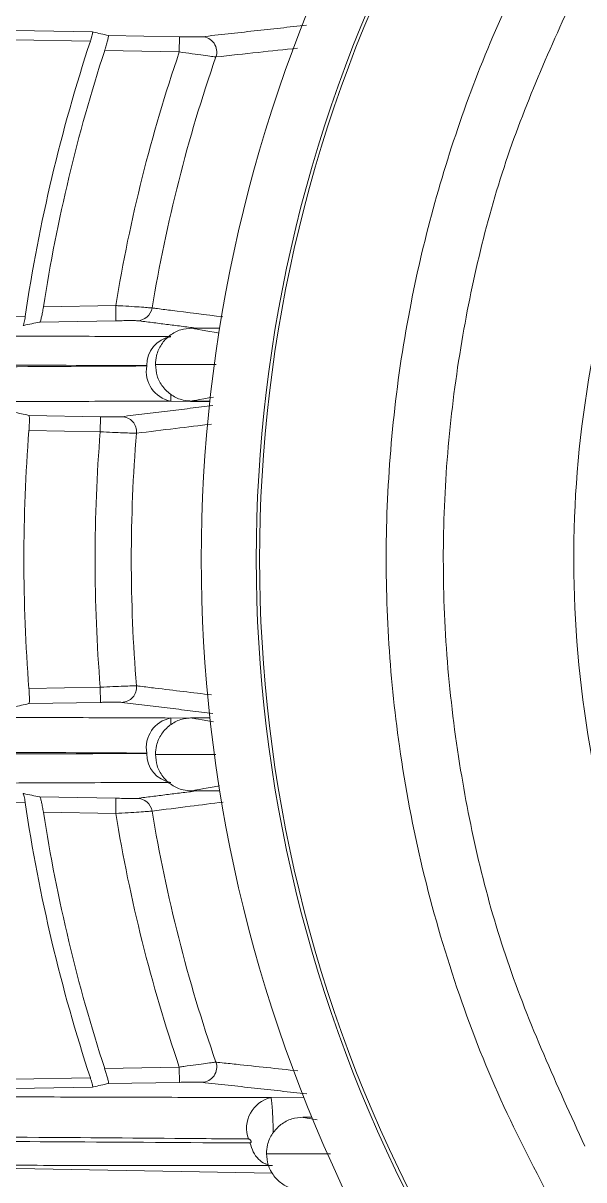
# Model space of a CAD drawing. Extents: x 11 to 120, y 2 to 94.
# Drawn here: x 111.315 to 112.237, y 39.5 to 41.4 of the extents above; entities that cross this region are included whole.
import ezdxf

# ---------------------------------------------------------------- set-up
doc = ezdxf.new("R2010")
doc.units = 0
doc.header["$MEASUREMENT"] = 0
doc.linetypes.add('SLD-Solid', pattern=[0])
doc.layers.add('OBJECT', color=7, linetype='CONTINUOUS')

msp = doc.modelspace()

# ---------------------------------------------------------------- linework, layer by layer
at = {"layer": 'OBJECT', "color": 7, "linetype": 'SLD-Solid', "lineweight": 15}
for p, q in [((111.302, 41.3872), (111.4294, 41.385)), ((111.4258, 41.3701), (111.3017, 41.3722)), ((111.4552, 41.3793), (111.5723, 41.3773)), ((111.5723, 41.3773), (111.5719, 41.3523)), ((111.5719, 41.3523), (111.4492, 41.3544)), ((111.3486, 40.9338), (111.4674, 40.9359)), ((111.4674, 40.9359), (111.4678, 40.9109)), ((111.1984, 40.9159), (111.3188, 40.918)), ((111.4678, 40.9109), (111.3426, 40.9087)), ((111.6381, 40.8989), (111.5927, 40.8989)), ((111.558, 40.7791), (111.6219, 40.778)), ((111.622, 40.7789), (111.5927, 40.7789)), ((111.3247, 40.7555), (111.4424, 40.7534)), ((111.442, 40.7285), (111.4424, 40.7534)), ((111.442, 40.7285), (111.3248, 40.7305)), ((111.3248, 40.3073), (111.442, 40.3094)), ((111.442, 40.3094), (111.4424, 40.2844)), ((111.4424, 40.2844), (111.3247, 40.2823)), ((111.558, 40.2587), (111.622, 40.2598)), ((111.6221, 40.2589), (111.5927, 40.2589)), ((111.3426, 40.1291), (111.4678, 40.1269)), ((111.6383, 40.1389), (111.5927, 40.1389)), ((111.3188, 40.1198), (111.1984, 40.1219)), ((111.4674, 40.1019), (111.4678, 40.1269)), ((111.4674, 40.1019), (111.3486, 40.104)), ((111.4492, 39.6834), (111.5719, 39.6855)), ((111.5723, 39.6605), (111.5719, 39.6855)), ((111.3017, 39.6656), (111.4258, 39.6677)), ((111.5723, 39.6605), (111.4552, 39.6585)), ((111.4294, 39.6528), (111.302, 39.6506)), ((111.7221, 39.6355), (111.7761, 39.6364)), ((111.7894, 39.6033), (111.7751, 39.6033)), ((111.2504, 39.5198), (111.725, 39.5115))]:
    msp.add_line(p, q, dxfattribs=at)
at = {"layer": 'OBJECT', "color": 7, "linetype": 'SLD-Solid', "lineweight": 15, "flags": 128}
for points in [[(111.6373, 40.8907), (111.6326, 40.8915), (111.6185, 40.8939), (111.6092, 40.8956), (111.6032, 40.8967), (111.5993, 40.8974), (111.5967, 40.8979), (111.5951, 40.8982), (111.594, 40.8985), (111.5934, 40.8986), (111.593, 40.8987), (111.5928, 40.8988), (111.5926, 40.8988), (111.5926, 40.8988), (111.5925, 40.8989), (111.5925, 40.8989), (111.5925, 40.8989), (111.5925, 40.8989), (111.5925, 40.8989), (111.5926, 40.8989), (111.5926, 40.8989), (111.5926, 40.8989), (111.5926, 40.8989), (111.5926, 40.8989), (111.5926, 40.8989), (111.5927, 40.8989), (111.5927, 40.8989), (111.5927, 40.8989), (111.5927, 40.8989)], [(111.6283, 40.7856), (111.6231, 40.7847), (111.6123, 40.7828), (111.6052, 40.7815), (111.6006, 40.7806), (111.5975, 40.7801), (111.5956, 40.7797), (111.5944, 40.7794), (111.5936, 40.7792), (111.5931, 40.7791), (111.5928, 40.7791), (111.5927, 40.779), (111.5926, 40.779), (111.5925, 40.7789), (111.5925, 40.7789), (111.5925, 40.7789), (111.5925, 40.7789), (111.5925, 40.7789), (111.5926, 40.7789), (111.5926, 40.7789), (111.5926, 40.7789), (111.5926, 40.7789), (111.5926, 40.7789), (111.5926, 40.7789), (111.5926, 40.7789), (111.5927, 40.7789), (111.5927, 40.7789), (111.5927, 40.7789)], [(111.6281, 40.2522), (111.6185, 40.2539), (111.6092, 40.2556), (111.6032, 40.2567), (111.5993, 40.2574), (111.5967, 40.2579), (111.5951, 40.2582), (111.594, 40.2585), (111.5934, 40.2586), (111.593, 40.2587), (111.5928, 40.2588), (111.5926, 40.2588), (111.5926, 40.2588), (111.5925, 40.2589), (111.5925, 40.2589), (111.5925, 40.2589), (111.5925, 40.2589), (111.5925, 40.2589), (111.5926, 40.2589), (111.5926, 40.2589), (111.5926, 40.2589), (111.5926, 40.2589), (111.5926, 40.2589), (111.5926, 40.2589), (111.5927, 40.2589), (111.5927, 40.2589), (111.5927, 40.2589), (111.5927, 40.2589)], [(111.6379, 40.1473), (111.6231, 40.1447), (111.6123, 40.1428), (111.6052, 40.1415), (111.6006, 40.1406), (111.5975, 40.1401), (111.5956, 40.1397), (111.5944, 40.1394), (111.5936, 40.1392), (111.5931, 40.1391), (111.5928, 40.1391), (111.5927, 40.139), (111.5926, 40.139), (111.5925, 40.1389), (111.5925, 40.1389), (111.5925, 40.1389), (111.5925, 40.1389), (111.5925, 40.1389), (111.5926, 40.1389), (111.5926, 40.1389), (111.5926, 40.1389), (111.5926, 40.1389), (111.5926, 40.1389), (111.5926, 40.1389), (111.5926, 40.1389), (111.5927, 40.1389), (111.5927, 40.1389), (111.5927, 40.1389)], [(111.7984, 39.5988), (111.7917, 39.6), (111.7857, 39.6011), (111.7817, 39.6018), (111.7792, 39.6023), (111.7775, 39.6026), (111.7765, 39.6028), (111.7759, 39.603), (111.7755, 39.6031), (111.7752, 39.6032), (111.7751, 39.6032), (111.775, 39.6032), (111.775, 39.6032), (111.775, 39.6033), (111.775, 39.6033), (111.775, 39.6033), (111.775, 39.6033), (111.775, 39.6033), (111.775, 39.6033), (111.7751, 39.6033), (111.7751, 39.6033), (111.7751, 39.6033), (111.7751, 39.6033), (111.7751, 39.6033), (111.7751, 39.6033), (111.7751, 39.6033), (111.7751, 39.6033)]]:
    msp.add_lwpolyline(points, dxfattribs=at)
at = {"layer": 'OBJECT', "color": 7, "linetype": 'SLD-Solid', "lineweight": 15}
for centre, radius, start, end in [((114.0111, 40.5194), 2.4031, 153.8964, 206.1036), ((114.0111, 40.5194), 2.3128, 152.557, 207.443), ((114.0111, 40.5194), 2.3074, 152.557, 207.443), ((114.0116, 40.5189), 2.7223, 161.7801, 171.5688), ((111.6084, 41.3522), 0.025, 341.0723, 88.4988), ((114.0116, 40.5189), 2.6951, 161.9404, 171.1444), ((114.0116, 40.5189), 2.5781, 161.1408, 170.6923), ((114.0116, 40.5189), 2.5186, 160.8757, 170.5623), ((111.5025, 40.9359), 0.0249, 271.3024, 350.7644), ((111.5653, 40.8385), 0.0468, 98.9257, 181.2808), ((111.5671, 40.8277), 0.0495, 169.5178, 259.3998), ((111.4767, 40.7284), 0.025, 355.2586, 88.6234), ((114.0116, 40.5189), 2.6951, 175.497, 184.503), ((114.0116, 40.5189), 2.5781, 175.3379, 184.6621), ((114.0116, 40.5189), 2.5186, 175.2757, 184.7243), ((111.4767, 40.3094), 0.025, 271.3766, 4.7414), ((111.5671, 40.2101), 0.0495, 100.6002, 190.4822), ((111.5653, 40.1993), 0.0468, 178.7192, 261.0743), ((114.0116, 40.5189), 2.7223, 188.4312, 198.2199), ((111.5025, 40.1019), 0.0249, 9.2356, 88.6976), ((114.0116, 40.5189), 2.6951, 188.8556, 198.0596), ((114.0116, 40.5189), 2.5781, 189.3077, 198.8592), ((114.0116, 40.5189), 2.5186, 189.4377, 199.1243), ((114.0116, 40.5189), 5.0469, 185.0381, 264.7135), ((114.0116, 40.5189), 4.9469, 185.8926, 264.1122), ((114.0116, 40.5189), 4.8857, 186.0606, 263.9478), ((114.0116, 40.5189), 4.6263, 186.7976, 263.2024), ((114.0116, 40.5189), 4.4142, 187.4899, 262.5279), ((111.6084, 39.6857), 0.025, 271.5012, 18.9277), ((111.7342, 39.585), 0.0519, 103.4064, 199.6374)]:
    msp.add_arc(centre, radius, start, end, dxfattribs=at)
for points, knots in [([(112.188, 39.4565), (112.1576, 39.5144), (112.0966, 39.6307), (112.0248, 39.8167), (111.9684, 40.0108), (111.9319, 40.2035), (111.9131, 40.3912), (111.9099, 40.573), (111.9221, 40.7567), (111.9576, 40.9909), (112.0206, 41.216), (112.1066, 41.4284), (112.1608, 41.5309), (112.188, 41.5823)], [0, 0, 0, 0, 0.088396, 0.177531, 0.26901, 0.361303, 0.442162, 0.523579, 0.606757, 0.690543, 0.843256, 0.921374, 1, 1, 1, 1]), ([(112.2381, 41.4829), (112.194, 41.3869), (112.1046, 41.1927), (112.0404, 40.9269), (112.0113, 40.7045), (112.0032, 40.5285), (112.0098, 40.3508), (112.0377, 40.1255), (112.1016, 39.854), (112.1922, 39.6561), (112.2381, 39.5559)], [0, 0, 0, 0, 0.158308, 0.320393, 0.4075, 0.494607, 0.584228, 0.67385, 0.834938, 1, 1, 1, 1]), ([(111.4294, 41.385), (111.4295, 41.3848), (111.4297, 41.3845), (111.4293, 41.382), (111.4284, 41.3785), (111.4272, 41.3743), (111.4263, 41.3714), (111.4258, 41.3701)], [0, 0, 0, 0, 0.203478, 0.406952, 0.61135, 0.822689, 1, 1, 1, 1]), ([(111.4552, 41.3793), (111.447, 41.3811), (111.4385, 41.383), (111.4299, 41.3849), (111.4294, 41.385)], [0, 0, 0, 0, 0.950927, 1, 1, 1, 1]), ([(111.4492, 41.3544), (111.4501, 41.3573), (111.452, 41.363), (111.4541, 41.3706), (111.4553, 41.3762), (111.4556, 41.3789), (111.4553, 41.3792), (111.4552, 41.3793)], [0, 0, 0, 0, 0.226997, 0.454289, 0.67365, 0.882634, 1, 1, 1, 1]), ([(111.5723, 41.3773), (111.5766, 41.3772), (111.5853, 41.3771), (111.5967, 41.377), (111.6051, 41.377), (111.6083, 41.3771), (111.6089, 41.3771), (111.609, 41.3772)], [0, 0, 0, 0, 0.248003, 0.496165, 0.739034, 0.970364, 1, 1, 1, 1]), ([(111.632, 41.344), (111.6319, 41.344), (111.6308, 41.3441), (111.6257, 41.3447), (111.612, 41.3466), (111.5932, 41.3492), (111.579, 41.3513), (111.5719, 41.3523)], [0, 0, 0, 0, 0.030175, 0.264822, 0.508607, 0.755073, 1, 1, 1, 1]), ([(111.7659, 41.3583), (111.7444, 41.3561), (111.6996, 41.3513), (111.6552, 41.3465), (111.632, 41.344)], [0, 0, 0, 0, 0.478002, 1, 1, 1, 1]), ([(112.4154, 39.705), (112.4001, 39.7365), (112.3413, 39.8572), (112.2655, 40.0825), (112.2168, 40.3802), (112.2189, 40.6847), (112.2656, 40.9451), (112.3347, 41.1626), (112.3884, 41.2765), (112.4154, 41.3338)], [0, 0, 0, 0, 0.062214, 0.238483, 0.419893, 0.595629, 0.776478, 0.887615, 1, 1, 1, 1]), ([(111.3426, 40.9087), (111.3429, 40.909), (111.3435, 40.9097), (111.3448, 40.9142), (111.3463, 40.9206), (111.3476, 40.9276), (111.3483, 40.9321), (111.3486, 40.9338)], [0, 0, 0, 0, 0.215818, 0.431529, 0.649866, 0.870927, 1, 1, 1, 1]), ([(111.4674, 40.9359), (111.4697, 40.9357), (111.4787, 40.9352), (111.4941, 40.9343), (111.5106, 40.9332), (111.5228, 40.9323), (111.5257, 40.932), (111.5271, 40.9319)], [0, 0, 0, 0, 0.079468, 0.312171, 0.541917, 0.770649, 1, 1, 1, 1]), ([(111.5271, 40.9319), (111.5291, 40.9316), (111.5392, 40.9304), (111.578, 40.9255), (111.6148, 40.9208), (111.6435, 40.9172)], [0, 0, 0, 0, 0.052003, 0.260017, 1, 1, 1, 1]), ([(111.3188, 40.918), (111.3185, 40.9163), (111.318, 40.9129), (111.3171, 40.9083), (111.3162, 40.9049), (111.3156, 40.9032), (111.3154, 40.9031), (111.3153, 40.903)], [0, 0, 0, 0, 0.220977, 0.441915, 0.663509, 0.88373, 1, 1, 1, 1]), ([(111.3153, 40.903), (111.3157, 40.9031), (111.3248, 40.905), (111.334, 40.9069), (111.3426, 40.9087)], [0, 0, 0, 0, 0.049072, 1, 1, 1, 1]), ([(111.5031, 40.911), (111.5022, 40.911), (111.5005, 40.9111), (111.4933, 40.9112), (111.4836, 40.9111), (111.4745, 40.911), (111.4692, 40.9109), (111.4678, 40.9109)], [0, 0, 0, 0, 0.228248, 0.456431, 0.686431, 0.920109, 1, 1, 1, 1]), ([(111.5927, 40.8989), (111.5864, 40.8983), (111.5735, 40.8972), (111.5557, 40.8875), (111.5417, 40.8727), (111.5339, 40.8555), (111.533, 40.8438), (111.5327, 40.8389)], [0, 0, 0, 0, 0.19834, 0.412972, 0.627088, 0.843128, 1, 1, 1, 1]), ([(110.9027, 40.8333), (110.9248, 40.8334), (111.0353, 40.834), (111.2404, 40.8351), (111.4237, 40.8362), (111.5184, 40.8367)], [0, 0, 0, 0, 0.107776, 0.53888, 1, 1, 1, 1]), ([(111.5185, 40.8375), (111.4964, 40.8375), (111.3857, 40.8377), (111.1806, 40.8382), (110.9977, 40.8387), (110.9033, 40.8389)], [0, 0, 0, 0, 0.10781, 0.539052, 1, 1, 1, 1]), ([(111.5184, 40.8367), (111.5184, 40.8367), (111.5185, 40.8368), (111.5186, 40.8368), (111.5187, 40.8369), (111.5187, 40.837), (111.5187, 40.8371), (111.5188, 40.8372), (111.5187, 40.8373), (111.5187, 40.8374), (111.5186, 40.8375), (111.5185, 40.8375), (111.5185, 40.8375)], [0, 0, 0, 0, 0.102542, 0.238797, 0.342487, 0.423099, 0.496347, 0.573125, 0.662854, 0.751501, 0.862396, 1, 1, 1, 1]), ([(111.5327, 40.8389), (111.5332, 40.8327), (111.5344, 40.8197), (111.544, 40.802), (111.5589, 40.788), (111.5761, 40.7801), (111.5878, 40.7793), (111.5927, 40.7789)], [0, 0, 0, 0, 0.19834, 0.412972, 0.627088, 0.843128, 1, 1, 1, 1]), ([(111.5581, 40.7902), (111.5581, 40.7901), (111.5581, 40.7855), (111.5581, 40.781), (111.558, 40.7797), (111.558, 40.7791)], [0, 0, 0, 0, 0.015785, 0.550966, 1, 1, 1, 1]), ([(111.3247, 40.7555), (111.3165, 40.7573), (111.3079, 40.7592), (111.2993, 40.7611), (111.2989, 40.7612)], [0, 0, 0, 0, 0.950927, 1, 1, 1, 1]), ([(111.3248, 40.7305), (111.325, 40.7333), (111.3254, 40.7389), (111.3256, 40.7464), (111.3256, 40.752), (111.3252, 40.755), (111.3249, 40.7554), (111.3247, 40.7555)], [0, 0, 0, 0, 0.216322, 0.432667, 0.648513, 0.864294, 1, 1, 1, 1]), ([(111.4424, 40.7534), (111.4464, 40.7534), (111.4543, 40.7533), (111.4648, 40.7532), (111.4728, 40.7532), (111.4763, 40.7533), (111.4771, 40.7534), (111.4773, 40.7534)], [0, 0, 0, 0, 0.233457, 0.466914, 0.700322, 0.933368, 1, 1, 1, 1]), ([(111.6249, 40.7412), (111.605, 40.7388), (111.5639, 40.7339), (111.5228, 40.7289), (111.5016, 40.7263)], [0, 0, 0, 0, 0.481721, 1, 1, 1, 1]), ([(111.5016, 40.7263), (111.5013, 40.7263), (111.5, 40.7263), (111.4939, 40.7264), (111.4803, 40.7269), (111.4623, 40.7276), (111.4488, 40.7282), (111.442, 40.7285)], [0, 0, 0, 0, 0.066685, 0.299847, 0.533257, 0.766635, 1, 1, 1, 1]), ([(111.3247, 40.2823), (111.3249, 40.2826), (111.3254, 40.2833), (111.3256, 40.2877), (111.3256, 40.2941), (111.3252, 40.3011), (111.3249, 40.3056), (111.3248, 40.3073)], [0, 0, 0, 0, 0.216943, 0.433921, 0.650102, 0.865822, 1, 1, 1, 1]), ([(111.442, 40.3094), (111.444, 40.3094), (111.4527, 40.3098), (111.4679, 40.3105), (111.4847, 40.3111), (111.4971, 40.3115), (111.5001, 40.3115), (111.5016, 40.3115)], [0, 0, 0, 0, 0.068797, 0.302007, 0.534814, 0.767343, 1, 1, 1, 1]), ([(111.5016, 40.3115), (111.5036, 40.3112), (111.5139, 40.31), (111.555, 40.305), (111.594, 40.3003), (111.6248, 40.2966)], [0, 0, 0, 0, 0.050143, 0.250716, 1, 1, 1, 1]), ([(111.2989, 40.2766), (111.2993, 40.2767), (111.3079, 40.2786), (111.3165, 40.2805), (111.3247, 40.2823)], [0, 0, 0, 0, 0.049073, 1, 1, 1, 1]), ([(111.4773, 40.2844), (111.4764, 40.2845), (111.4747, 40.2846), (111.4674, 40.2846), (111.4576, 40.2846), (111.4487, 40.2845), (111.4436, 40.2844), (111.4424, 40.2844)], [0, 0, 0, 0, 0.23251, 0.465005, 0.697874, 0.93118, 1, 1, 1, 1]), ([(111.5927, 40.2589), (111.5864, 40.2583), (111.5735, 40.2572), (111.5557, 40.2475), (111.5417, 40.2327), (111.5339, 40.2155), (111.533, 40.2038), (111.5327, 40.1989)], [0, 0, 0, 0, 0.19834, 0.412972, 0.627088, 0.843128, 1, 1, 1, 1]), ([(111.558, 40.2587), (111.558, 40.258), (111.5581, 40.2568), (111.5581, 40.2502), (111.5581, 40.2476)], [0, 0, 0, 0, 0.612476, 1, 1, 1, 1]), ([(111.5184, 40.2011), (111.4963, 40.2012), (111.3856, 40.2019), (111.1803, 40.203), (110.9973, 40.204), (110.9027, 40.2045)], [0, 0, 0, 0, 0.107776, 0.53888, 1, 1, 1, 1]), ([(110.9033, 40.1989), (110.9254, 40.1989), (111.0358, 40.1992), (111.2408, 40.1998), (111.4239, 40.2001), (111.5185, 40.2003)], [0, 0, 0, 0, 0.10781, 0.539052, 1, 1, 1, 1]), ([(111.5185, 40.2003), (111.5185, 40.2003), (111.5186, 40.2003), (111.5186, 40.2004), (111.5187, 40.2004), (111.5187, 40.2004), (111.5187, 40.2005), (111.5188, 40.2006), (111.5187, 40.2007), (111.5187, 40.2009), (111.5186, 40.201), (111.5185, 40.201), (111.5184, 40.2011), (111.5184, 40.2011)], [0, 0, 0, 0, 0.057544, 0.181946, 0.187743, 0.289765, 0.363759, 0.437966, 0.522194, 0.605856, 0.707241, 0.86305, 1, 1, 1, 1]), ([(111.5327, 40.1989), (111.5332, 40.1927), (111.5344, 40.1797), (111.544, 40.162), (111.5589, 40.148), (111.5761, 40.1401), (111.5878, 40.1393), (111.5927, 40.1389)], [0, 0, 0, 0, 0.19834, 0.412972, 0.627088, 0.843128, 1, 1, 1, 1]), ([(111.3426, 40.1291), (111.334, 40.1309), (111.3248, 40.1328), (111.3157, 40.1347), (111.3153, 40.1348)], [0, 0, 0, 0, 0.950928, 1, 1, 1, 1]), ([(111.3153, 40.1348), (111.3154, 40.1346), (111.3158, 40.1342), (111.3166, 40.1315), (111.3174, 40.1277), (111.3182, 40.1235), (111.3186, 40.1208), (111.3188, 40.1198)], [0, 0, 0, 0, 0.216, 0.431896, 0.650327, 0.871287, 1, 1, 1, 1]), ([(111.3486, 40.104), (111.3481, 40.1069), (111.3472, 40.1126), (111.3456, 40.1202), (111.3442, 40.1259), (111.3432, 40.1287), (111.3428, 40.129), (111.3426, 40.1291)], [0, 0, 0, 0, 0.221374, 0.442714, 0.664564, 0.8848, 1, 1, 1, 1]), ([(111.4678, 40.1269), (111.4719, 40.1269), (111.48, 40.1267), (111.4907, 40.1266), (111.4987, 40.1267), (111.5022, 40.1268), (111.5029, 40.1268), (111.5031, 40.1268)], [0, 0, 0, 0, 0.237209, 0.474496, 0.709597, 0.940853, 1, 1, 1, 1]), ([(111.644, 40.1207), (111.6259, 40.1184), (111.5869, 40.1135), (111.5479, 40.1085), (111.5271, 40.1059)], [0, 0, 0, 0, 0.465566, 1, 1, 1, 1]), ([(111.5271, 40.1059), (111.5269, 40.1059), (111.5256, 40.1057), (111.5198, 40.1052), (111.5062, 40.1043), (111.488, 40.1031), (111.4743, 40.1023), (111.4674, 40.1019)], [0, 0, 0, 0, 0.059455, 0.291725, 0.527169, 0.763938, 1, 1, 1, 1]), ([(111.5719, 39.6855), (111.5744, 39.6859), (111.5838, 39.6873), (111.5994, 39.6895), (111.6157, 39.6917), (111.6277, 39.6933), (111.6306, 39.6936), (111.632, 39.6938)], [0, 0, 0, 0, 0.089151, 0.325533, 0.552571, 0.775116, 1, 1, 1, 1]), ([(111.632, 39.6938), (111.6342, 39.6935), (111.6454, 39.6923), (111.69, 39.6875), (111.7327, 39.683), (111.7664, 39.6794)], [0, 0, 0, 0, 0.050034, 0.250171, 1, 1, 1, 1]), ([(111.4552, 39.6585), (111.4554, 39.6588), (111.4557, 39.6594), (111.455, 39.6634), (111.4535, 39.6693), (111.4515, 39.6763), (111.4499, 39.6812), (111.4492, 39.6834)], [0, 0, 0, 0, 0.203482, 0.406957, 0.611415, 0.822898, 1, 1, 1, 1]), ([(111.4258, 39.6677), (111.4264, 39.666), (111.4275, 39.6626), (111.4287, 39.658), (111.4295, 39.6547), (111.4297, 39.6531), (111.4295, 39.6529), (111.4294, 39.6528)], [0, 0, 0, 0, 0.227054, 0.454411, 0.673658, 0.882513, 1, 1, 1, 1]), ([(111.4294, 39.6528), (111.4299, 39.6529), (111.4385, 39.6548), (111.447, 39.6567), (111.4552, 39.6585)], [0, 0, 0, 0, 0.049073, 1, 1, 1, 1]), ([(111.609, 39.6606), (111.6081, 39.6607), (111.6063, 39.6608), (111.599, 39.6608), (111.5891, 39.6608), (111.5796, 39.6607), (111.5739, 39.6606), (111.5723, 39.6605)], [0, 0, 0, 0, 0.221447, 0.442634, 0.670621, 0.9097, 1, 1, 1, 1]), ([(111.7221, 39.6355), (111.7223, 39.6353), (111.7228, 39.6347), (111.7237, 39.6287), (111.7246, 39.618), (111.7253, 39.6057), (111.7259, 39.5931), (111.7262, 39.5823), (111.7263, 39.5777)], [0, 0, 0, 0, 0.091311, 0.337003, 0.548979, 0.635616, 0.843673, 1, 1, 1, 1]), ([(111.7751, 39.6033), (111.7689, 39.6027), (111.7559, 39.6016), (111.7382, 39.5919), (111.7242, 39.5771), (111.7163, 39.5599), (111.7155, 39.5482), (111.7151, 39.5433)], [0, 0, 0, 0, 0.19834, 0.412972, 0.627088, 0.843128, 1, 1, 1, 1]), ([(111.6853, 39.5676), (111.6622, 39.5677), (111.5469, 39.5687), (111.3291, 39.5704), (111.1359, 39.5717), (111.0336, 39.5725)], [0, 0, 0, 0, 0.105274, 0.526371, 1, 1, 1, 1]), ([(111.0361, 39.5646), (111.0588, 39.5645), (111.1724, 39.564), (111.3887, 39.5629), (111.5844, 39.5616), (111.688, 39.561)], [0, 0, 0, 0, 0.105256, 0.526282, 1, 1, 1, 1]), ([(111.688, 39.561), (111.6881, 39.561), (111.6885, 39.561), (111.6891, 39.5612), (111.6896, 39.5618), (111.6898, 39.5624), (111.6898, 39.5632), (111.6896, 39.5641), (111.6891, 39.5651), (111.6882, 39.5662), (111.6869, 39.5673), (111.6858, 39.5675), (111.6853, 39.5676)], [0, 0, 0, 0, 0.034116, 0.149356, 0.234878, 0.299671, 0.36961, 0.439604, 0.524622, 0.634614, 0.805774, 1, 1, 1, 1]), ([(111.7179, 39.5257), (111.7162, 39.526), (111.7104, 39.5271), (111.7016, 39.5342), (111.6928, 39.5458), (111.6896, 39.5559), (111.688, 39.561)], [0, 0, 0, 0, 0.124385, 0.416698, 0.708883, 1, 1, 1, 1]), ([(111.7151, 39.5433), (111.7157, 39.5371), (111.7169, 39.5241), (111.7265, 39.5063), (111.7414, 39.4924), (111.7585, 39.4845), (111.7702, 39.4836), (111.7751, 39.4833)], [0, 0, 0, 0, 0.19834, 0.412972, 0.627088, 0.843128, 1, 1, 1, 1])]:
    msp.add_open_spline(points, degree=3, knots=knots, dxfattribs=at)
for points in [[(111.609, 41.3772), (111.781, 41.3962)], [(111.599, 40.8989), (111.5031, 40.911)], [(110.9429, 40.8872), (111.5581, 40.8848)], [(111.5327, 40.8389), (111.6324, 40.8389)], [(111.558, 40.7791), (110.9424, 40.7767)], [(111.4773, 40.7534), (111.6272, 40.7717)], [(111.6271, 40.2661), (111.4773, 40.2844)], [(110.9424, 40.2611), (111.558, 40.2587)], [(111.5327, 40.1989), (111.6321, 40.1989)], [(111.5581, 40.153), (110.9429, 40.1506)], [(111.5031, 40.1268), (111.599, 40.1389)], [(111.7814, 39.6416), (111.609, 39.6606)], [(111.0716, 39.6373), (111.7221, 39.6355)], [(111.7151, 39.5433), (111.8204, 39.5433)], [(111.7249, 39.524), (111.0741, 39.5245)]]:
    msp.add_open_spline(points, degree=1, dxfattribs=at)

doc.saveas('drawing.dxf')
